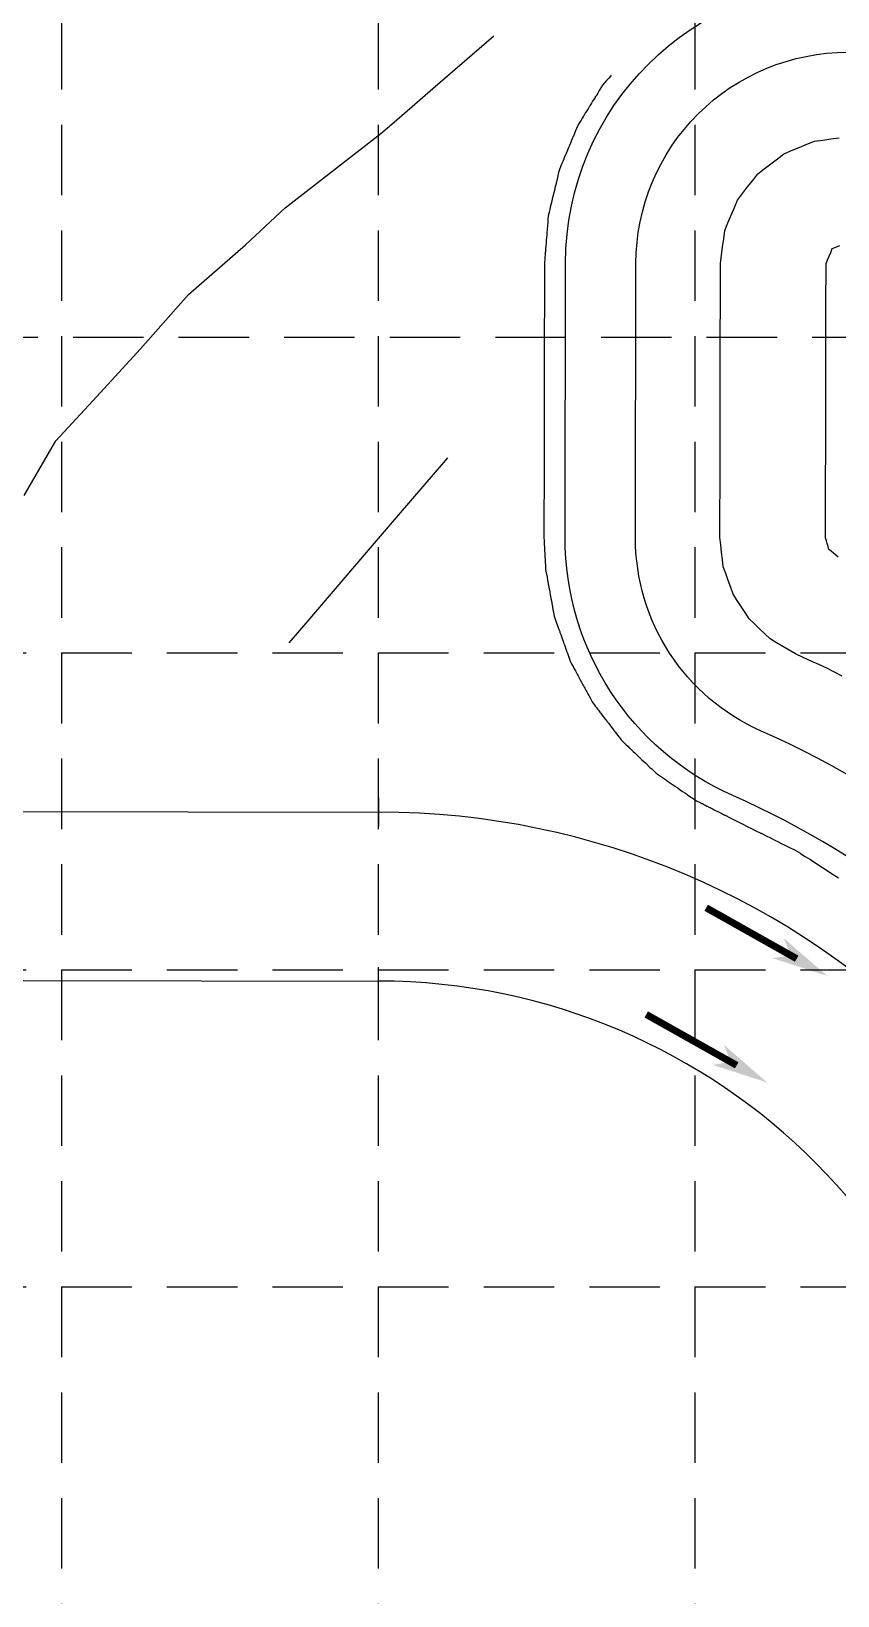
# Model space of a CAD drawing. Extents: x 626 to 3511, y 2890 to 4695.
# Drawn here: x 1974.4 to 2089, y 4333.6 to 4555.7 of the extents above; entities that cross this region are included whole.
import ezdxf

# ---------------------------------------------------------------- set-up
doc = ezdxf.new("R2010")
doc.units = 0
doc.header["$LTSCALE"] = 100
doc.header["$MEASUREMENT"] = 0
doc.linetypes.add('HIDDEN', pattern=[0.375, 0.25, -0.125])
doc.layers.get('0').update_dxf_attribs({"linetype": 'CONTINUOUS'})
for name, color, linetype in [('DG-PIDX_CONTOURS', 5, 'CONTINUOUS'), ('DG-XCONTOURS', 9, 'CONTINUOUS'), ('GRID', 254, 'HIDDEN'), ('PDG-ARROWS', 250, 'CONTINUOUS'), ('PSWDGC-PAVING', 3, 'CONTINUOUS'), ('PSWDGC-POND', 2, 'CONTINUOUS')]:
    doc.layers.add(name, color=color, linetype=linetype)
doc.layers.get('0').freeze()

# ---------------------------------------------------------------- blocks, each defined once
blk = doc.blocks.new('A$C11115995')
at = {"const_width": 1}
blk.add_lwpolyline([(1.632826637905055, 19.74517807549864), (1.632826637905055, 4.995999534460225)], dxfattribs=at)
blk.add_solid([(1.632826637905055, 1.931212409544969e-06), (2.478055648680311e-06, 7.999982769988947), (3.246304664428862, 7.999982769988947), (1.632826637905055, 6.00000193121241)])

msp = doc.modelspace()

# ---------------------------------------------------------------- linework, layer by layer
at = {"layer": 'DG-PIDX_CONTOURS', "color": 43}
for points, elevation in [([(2056.818845844549, 4549.515957101412), (2056.788763949201, 4549.480868215535), (2056.745055015332, 4549.429884134427), (2056.456858186621, 4549.093675639528), (2056.16866135791, 4548.757467144629), (2055.880464529199, 4548.421258649731), (2055.592267700489, 4548.085050154832), (2055.359549058968, 4547.706985196577), (2055.126830417447, 4547.328920238323), (2054.894111775927, 4546.950855280069), (2054.661393134406, 4546.572790321814), (2054.626786183831, 4546.516552189683), (2054.592179233257, 4546.460314057553), (2054.557572282682, 4546.404075925421), (2054.522965332108, 4546.347837793291), (2054.351976104662, 4546.06997122006), (2054.180986877216, 4545.792104646831), (2054.00999764977, 4545.514238073602), (2053.839008422324, 4545.236371500371), (2053.80440147175, 4545.180133368241), (2053.769794521175, 4545.123895236109), (2053.735187570601, 4545.067657103978), (2053.700580620026, 4545.011418971848), (2053.52959139258, 4544.733552398618), (2053.358602165134, 4544.455685825388), (2053.187612937689, 4544.177819252158), (2053.016623710243, 4543.899952678928), (2052.982016759668, 4543.843714546798), (2052.947409809094, 4543.787476414667), (2052.912802858519, 4543.731238282537), (2052.878195907945, 4543.675000150405), (2052.707206680499, 4543.397133577175), (2052.536217453053, 4543.119267003945), (2052.365228225607, 4542.841400430715), (2052.194238998161, 4542.563533857485), (2052.159632047586, 4542.507295725354), (2052.125025097012, 4542.451057593224), (2052.090418146438, 4542.394819461093), (2052.055811195863, 4542.338581328961), (2051.882220163187, 4541.921588742559), (2051.70862913051, 4541.504596156155), (2051.535038097834, 4541.087603569753), (2051.361447065157, 4540.67061098335), (2051.339035589001, 4540.616788522354), (2051.316624112843, 4540.562966061358), (2051.294212636686, 4540.509143600361), (2051.271801160529, 4540.455321139365), (2051.143413179635, 4540.146989950215), (2051.015025198741, 4539.838658761066), (2050.886637217846, 4539.530327571917), (2050.758249236952, 4539.221996382767), (2050.735837760795, 4539.168173921771), (2050.713426284638, 4539.114351460775), (2050.691014808482, 4539.060528999778), (2050.668603332324, 4539.006706538782), (2050.540215351431, 4538.698375349633), (2050.411827370536, 4538.390044160484), (2050.283439389642, 4538.081712971334), (2050.155051408748, 4537.773381782185), (2050.132639932591, 4537.719559321188), (2050.110228456434, 4537.665736860192), (2050.087816980276, 4537.611914399195), (2050.06540550412, 4537.558091938199), (2049.937017523225, 4537.24976074905), (2049.808629542331, 4536.941429559901), (2049.680241561437, 4536.633098370752), (2049.551853580543, 4536.324767181603), (2049.529442104386, 4536.270944720606), (2049.507030628229, 4536.21712225961), (2049.484619152071, 4536.163299798613), (2049.462207675915, 4536.109477337617), (2049.353522852318, 4535.660459409634), (2049.244838028721, 4535.211441481651), (2049.136153205125, 4534.76242355367), (2049.027468381529, 4534.313405625687), (2049.016176902046, 4534.266755993771), (2049.004885422562, 4534.220106361854), (2048.993593943079, 4534.173456729938), (2048.982302463596, 4534.126807098022), (2048.901304390105, 4533.792171559793), (2048.820306316613, 4533.457536021564), (2048.739308243121, 4533.122900483336), (2048.65831016963, 4532.788264945107), (2048.647018690147, 4532.741615313191), (2048.635727210663, 4532.694965681274), (2048.62443573118, 4532.648316049358), (2048.613144251697, 4532.601666417442), (2048.532146178206, 4532.267030879213), (2048.451148104715, 4531.932395340984), (2048.370150031224, 4531.597759802756), (2048.289151957732, 4531.263124264527), (2048.277860478249, 4531.216474632611), (2048.266568998765, 4531.169825000694), (2048.255277519282, 4531.123175368778), (2048.243986039799, 4531.076525736862), (2048.162987966307, 4530.741890198633), (2048.081989892816, 4530.407254660404), (2048.000991819325, 4530.072619122176), (2047.919993745833, 4529.737983583947), (2047.90870226635, 4529.691333952031), (2047.897410786867, 4529.644684320114), (2047.886119307384, 4529.598034688198), (2047.8748278279, 4529.551385056282), (2047.836662326184, 4529.077998882371), (2047.798496824468, 4528.604612708459), (2047.760331322751, 4528.131226534548), (2047.722165821035, 4527.657840360636), (2047.719349928667, 4527.622892977376), (2047.716534036299, 4527.587945594116), (2047.71371814393, 4527.552998210856), (2047.710902251562, 4527.518050827595), (2047.682210970118, 4527.161970027013), (2047.653519688674, 4526.805889226431), (2047.62482840723, 4526.449808425848), (2047.596137125786, 4526.093727625266), (2047.593321233418, 4526.058780242006), (2047.590505341049, 4526.023832858746), (2047.587689448681, 4525.988885475485), (2047.584873556313, 4525.953938092225), (2047.556182274869, 4525.597857291643), (2047.527490993425, 4525.241776491061), (2047.498799711981, 4524.885695690478), (2047.470108430536, 4524.529614889896), (2047.467292538168, 4524.494667506636), (2047.4644766458, 4524.459720123376), (2047.461660753431, 4524.424772740115), (2047.458844861063, 4524.389825356855), (2047.430153579619, 4524.033744556273), (2047.401462298175, 4523.67766375569), (2047.372771016731, 4523.321582955109), (2047.344079735287, 4522.965502154527), (2047.341263842918, 4522.930554771267), (2047.33844795055, 4522.895607388006), (2047.335632058182, 4522.860660004746), (2047.332816165813, 4522.825712621486), (2047.331498141275, 4522.107454152461), (2047.330180116737, 4521.389195683437), (2047.328862092198, 4520.670937214412), (2047.32754406766, 4519.952678745388), (2047.327488406562, 4519.922780536675), (2047.327432745465, 4519.89288232796), (2047.327377084368, 4519.862984119247), (2047.327321423271, 4519.833085910534), (2047.325984251108, 4519.114827477156), (2047.324647078946, 4518.396569043778), (2047.323309906783, 4517.678310610401), (2047.32197273462, 4516.960052177023), (2047.321917073523, 4516.93015396831), (2047.321861412426, 4516.900255759596), (2047.321805751329, 4516.870357550883), (2047.321750090232, 4516.840459342169), (2047.320412918069, 4516.122200908791), (2047.319075745907, 4515.403942475414), (2047.317738573744, 4514.685684042037), (2047.316401401581, 4513.967425608659), (2047.316345740484, 4513.937527399946), (2047.316290079387, 4513.907629191232), (2047.31623441829, 4513.877730982518), (2047.316178757193, 4513.847832773805), (2047.31484158503, 4513.129574340427), (2047.313504412867, 4512.411315907049), (2047.312167240705, 4511.693057473673), (2047.310830068542, 4510.974799040295), (2047.310774407445, 4510.944900831581), (2047.310718746348, 4510.915002622867), (2047.310663085251, 4510.885104414154), (2047.310607424153, 4510.85520620544), (2047.309418380406, 4510.209373966545), (2047.308229336658, 4509.56354172765), (2047.30704029291, 4508.917709488755), (2047.305851249163, 4508.27187724986), (2047.305312609204, 4507.980211080532), (2047.304773969244, 4507.688544911205), (2047.304235329285, 4507.396878741877), (2047.303696689326, 4507.105212572549), (2047.303663514412, 4507.087248810721), (2047.303630339499, 4507.069285048892), (2047.303597164585, 4507.051321287063), (2047.303563989672, 4507.033357525234), (2047.301852104323, 4506.11382291119), (2047.300140218975, 4505.194288297145), (2047.298428333626, 4504.2747536831), (2047.296716448278, 4503.355219069056), (2047.296683005382, 4503.337255307726), (2047.296649562487, 4503.319291546397), (2047.296616119592, 4503.301327785067), (2047.296582676697, 4503.283364023737), (2047.294870791348, 4502.363829409693), (2047.293158905999, 4501.444294795649), (2047.291447020651, 4500.524760181604), (2047.289735135302, 4499.60522556756), (2047.289701692407, 4499.587261806229), (2047.289668249512, 4499.5692980449), (2047.289634806617, 4499.55133428357), (2047.289601363721, 4499.53337052224), (2047.287889478373, 4498.613835908196), (2047.286177593024, 4497.694301294152), (2047.284465707676, 4496.774766680107), (2047.282753822327, 4495.855232066063), (2047.28272594024, 4495.840135613488), (2047.282698058153, 4495.825039160914), (2047.282670176066, 4495.809942708339), (2047.282642293979, 4495.794846255764), (2047.281203202577, 4495.061786204259), (2047.279764111175, 4494.328726152755), (2047.278325019773, 4493.59566610125), (2047.276885928371, 4492.862606049744), (2047.276784890704, 4492.807717049889), (2047.276683853037, 4492.752828050034), (2047.276582815369, 4492.697939050177), (2047.276481777702, 4492.643050050322), (2047.275191130548, 4491.949782405941), (2047.273900483394, 4491.25651476156), (2047.27260983624, 4490.563247117178), (2047.271319189086, 4489.869979472797), (2047.271217002969, 4489.81509047508), (2047.271114816852, 4489.760201477363), (2047.271012630735, 4489.705312479646), (2047.270910444618, 4489.650423481929), (2047.269619797464, 4488.957155837547), (2047.26832915031, 4488.263888193166), (2047.267038503156, 4487.570620548785), (2047.265747856002, 4486.877352904404), (2047.265645669885, 4486.822463906687), (2047.265543483768, 4486.767574908969), (2047.265441297651, 4486.712685911252), (2047.265339111534, 4486.657796913535), (2047.26404846438, 4485.964529269154), (2047.262757817226, 4485.271261624773), (2047.261467170072, 4484.577993980392), (2047.260176522918, 4483.88472633601), (2047.261500690229, 4483.859109652855), (2047.26282485754, 4483.833492969701), (2047.264149024851, 4483.807876286546), (2047.265473192162, 4483.782259603391), (2047.281816929542, 4483.467677431863), (2047.298160666922, 4483.153095260335), (2047.314504404302, 4482.838513088807), (2047.330848141683, 4482.523930917279), (2047.332642459222, 4482.489394122237), (2047.334436776762, 4482.454857327195), (2047.336231094302, 4482.420320532154), (2047.338025411842, 4482.385783737112), (2047.35045946853, 4482.145547841086), (2047.362893525218, 4481.90531194506), (2047.375327581906, 4481.665076049034), (2047.387761638594, 4481.424840153008), (2047.389166564185, 4481.397695869635), (2047.390571489776, 4481.370551586261), (2047.391976415367, 4481.343407302887), (2047.393381340958, 4481.316263019515), (2047.405815397646, 4481.076027123489), (2047.418249454334, 4480.835791227462), (2047.430683511022, 4480.595555331437), (2047.44311756771, 4480.355319435411), (2047.444522493302, 4480.328175152038), (2047.445927418893, 4480.301030868664), (2047.447332344483, 4480.273886585291), (2047.448737270075, 4480.246742301918), (2047.461171326762, 4480.006506405892), (2047.473605383451, 4479.766270509866), (2047.486039440138, 4479.52603461384), (2047.498473496827, 4479.285798717814), (2047.507960530535, 4479.234752613048), (2047.517447564244, 4479.183706508282), (2047.526934597953, 4479.132660403517), (2047.536421631662, 4479.081614298751), (2047.617545194077, 4478.645119394951), (2047.698668756492, 4478.20862449115), (2047.779792318907, 4477.772129587349), (2047.860915881323, 4477.335634683549), (2047.87324274234, 4477.269308552721), (2047.885569603358, 4477.202982421893), (2047.897896464375, 4477.136656291064), (2047.910223325393, 4477.070330160236), (2047.972176110262, 4476.737113717283), (2048.034128895131, 4476.403897274331), (2048.09608168, 4476.070680831379), (2048.158034464869, 4475.737464388426), (2048.167789791026, 4475.684994832963), (2048.177545117182, 4475.6325252775), (2048.187300443339, 4475.580055722036), (2048.197055769496, 4475.527586166573), (2048.259008554365, 4475.194369723621), (2048.320961339234, 4474.861153280668), (2048.382914124103, 4474.527936837715), (2048.444866908972, 4474.194720394763), (2048.454622235129, 4474.1422508393), (2048.464377561286, 4474.089781283837), (2048.474132887442, 4474.037311728373), (2048.483888213599, 4473.98484217291), (2048.545840998468, 4473.651625729957), (2048.607793783337, 4473.318409287005), (2048.669746568206, 4472.985192844053), (2048.731699353075, 4472.6519764011), (2048.755863699545, 4472.583846114546), (2048.780028046013, 4472.515715827992), (2048.804192392482, 4472.447585541438), (2048.828356738951, 4472.379455254883), (2048.96715526696, 4471.98833234205), (2049.10595379497, 4471.597209429216), (2049.244752322979, 4471.206086516382), (2049.383550850988, 4470.814963603549), (2049.422440069241, 4470.705376963554), (2049.461329287493, 4470.595790323559), (2049.500218505746, 4470.486203683564), (2049.539107723998, 4470.376617043569), (2049.638970091273, 4470.095120004868), (2049.738832458549, 4469.813622966169), (2049.838694825824, 4469.532125927468), (2049.938557193099, 4469.250628888767), (2049.969854673845, 4469.162405983689), (2050.001152154593, 4469.07418307861), (2050.03244963534, 4468.985960173532), (2050.063747116086, 4468.897737268454), (2050.163609483361, 4468.616240229754), (2050.263471850637, 4468.334743191053), (2050.363334217912, 4468.053246152353), (2050.463196585187, 4467.771749113654), (2050.494494065933, 4467.683526208575), (2050.52579154668, 4467.595303303497), (2050.557089027427, 4467.507080398419), (2050.588386508174, 4467.418857493341), (2050.688248875449, 4467.137360454641), (2050.788111242724, 4466.85586341594), (2050.887973609999, 4466.574366377239), (2050.987835977275, 4466.292869338539), (2051.052415514393, 4466.174060704482), (2051.116995051512, 4466.055252070426), (2051.181574588631, 4465.93644343637), (2051.24615412575, 4465.817634802313), (2051.406661695192, 4465.522344901952), (2051.567169264635, 4465.227055001591), (2051.727676834077, 4464.93176510123), (2051.88818440352, 4464.636475200869), (2051.998334272891, 4464.433923153067), (2052.108484142263, 4464.231371105265), (2052.218634011635, 4464.028819057463), (2052.328783881007, 4463.826267009661), (2052.424501642121, 4463.650214120834), (2052.520219403234, 4463.474161232007), (2052.615937164348, 4463.29810834318), (2052.711654925461, 4463.122055454352), (2052.803319158613, 4462.953458186084), (2052.894983391765, 4462.784860917815), (2052.986647624916, 4462.616263649546), (2053.078311858068, 4462.447666381278), (2053.174029619182, 4462.271613492451), (2053.269747380295, 4462.095560603624), (2053.365465141409, 4461.919507714797), (2053.461182902522, 4461.74345482597), (2053.552847135674, 4461.574857557702), (2053.644511368826, 4461.406260289434), (2053.736175601977, 4461.237663021165), (2053.827839835129, 4461.069065752897), (2053.923557596243, 4460.89301286407), (2054.019275357356, 4460.716959975241), (2054.11499311847, 4460.540907086414), (2054.210710879583, 4460.364854197587), (2054.378108136983, 4460.146958957791), (2054.545505394384, 4459.929063717995), (2054.712902651784, 4459.711168478198), (2054.880299909184, 4459.493273238401), (2054.991027192043, 4459.349143351059), (2055.101754474902, 4459.205013463717), (2055.212481757761, 4459.060883576374), (2055.323209040619, 4458.916753689032), (2055.554678826865, 4458.615457447009), (2055.78614861311, 4458.314161204986), (2056.017618399355, 4458.012864962963), (2056.249088185601, 4457.711568720941), (2056.289178239379, 4457.659383425753), (2056.329268293158, 4457.607198130564), (2056.369358346937, 4457.555012835375), (2056.409448400715, 4457.502827540187), (2056.608348520861, 4457.24391889566), (2056.807248641007, 4456.985010251132), (2057.006148761153, 4456.726101606604), (2057.205048881299, 4456.467192962075), (2057.245138935078, 4456.415007666888), (2057.285228988856, 4456.362822371699), (2057.325319042635, 4456.31063707651), (2057.365409096413, 4456.258451781322), (2057.564309216559, 4455.999543136793), (2057.763209336706, 4455.740634492266), (2057.962109456852, 4455.481725847738), (2058.161009576997, 4455.222817203209), (2058.201099630776, 4455.170631908021), (2058.241189684554, 4455.118446612832), (2058.281279738333, 4455.066261317644), (2058.321369792111, 4455.014076022456), (2058.600282609002, 4454.749685666692), (2058.879195425891, 4454.485295310929), (2059.158108242782, 4454.220904955167), (2059.437021059672, 4453.956514599403), (2059.488815941819, 4453.907416578486), (2059.540610823967, 4453.858318557569), (2059.592405706114, 4453.809220536652), (2059.644200588262, 4453.760122515735), (2059.927535833584, 4453.491539998997), (2060.210871078907, 4453.222957482258), (2060.494206324229, 4452.954374965519), (2060.777541569551, 4452.68579244878), (2060.81832556985, 4452.647133650939), (2060.859109570149, 4452.608474853098), (2060.899893570448, 4452.569816055257), (2060.940677570747, 4452.531157257416), (2061.184607192787, 4452.299938498178), (2061.428536814827, 4452.068719738938), (2061.672466436867, 4451.837500979699), (2061.916396058907, 4451.60628222046), (2061.957180059206, 4451.567623422619), (2061.997964059504, 4451.528964624778), (2062.038748059803, 4451.490305826937), (2062.079532060102, 4451.451647029096), (2062.323461682142, 4451.220428269858), (2062.567391304182, 4450.989209510619), (2062.811320926222, 4450.757990751379), (2063.055250548262, 4450.52677199214), (2063.096034548561, 4450.488113194299), (2063.13681854886, 4450.449454396457), (2063.177602549158, 4450.410795598616), (2063.218386549457, 4450.372136800775), (2063.264715999394, 4450.340333980155), (2063.311045449332, 4450.308531159535), (2063.357374899269, 4450.276728338916), (2063.403704349206, 4450.244925518296), (2063.680801375729, 4450.0547124456), (2063.957898402253, 4449.864499372903), (2064.234995428777, 4449.674286300207), (2064.5120924553, 4449.484073227512), (2064.558421905238, 4449.452270406891), (2064.604751355175, 4449.420467586271), (2064.651080805112, 4449.388664765651), (2064.697410255049, 4449.356861945031), (2064.974507281573, 4449.166648872335), (2065.251604308096, 4448.976435799639), (2065.52870133462, 4448.786222726943), (2065.805798361143, 4448.596009654248), (2065.852127811081, 4448.564206833627), (2065.898457261018, 4448.532404013007), (2065.944786710955, 4448.500601192388), (2065.991116160892, 4448.468798371768), (2066.312980978888, 4448.2478473783), (2066.634845796883, 4448.026896384832), (2066.956710614879, 4447.805945391365), (2067.278575432875, 4447.584994397897), (2067.493151978205, 4447.437693735586), (2067.707728523535, 4447.290393073274), (2067.922305068866, 4447.143092410963), (2068.136881614196, 4446.995791748651), (2068.29798432204, 4446.88519934663), (2068.459087029883, 4446.774606944608), (2068.620189737726, 4446.664014542587), (2068.78129244557, 4446.553422140566), (2068.948357157657, 4446.468672321114), (2069.115421869743, 4446.383922501662), (2069.28248658183, 4446.299172682209), (2069.449551293917, 4446.214422862757), (2069.521258742934, 4446.17804657909), (2069.592966191951, 4446.141670295423), (2069.664673640968, 4446.105294011755), (2069.736381089985, 4446.068917728088), (2069.903445802072, 4445.984167908637), (2070.070510514159, 4445.899418089184), (2070.237575226245, 4445.814668269732), (2070.404639938332, 4445.729918450279), (2070.476347387349, 4445.693542166612), (2070.548054836366, 4445.657165882945), (2070.619762285383, 4445.620789599277), (2070.6914697344, 4445.584413315611), (2070.858534446487, 4445.499663496159), (2071.025599158574, 4445.414913676706), (2071.19266387066, 4445.330163857254), (2071.359728582747, 4445.245414037801), (2071.447984188021, 4445.200654769403), (2071.536239793294, 4445.155895501004), (2071.624495398567, 4445.111136232606), (2071.712751003841, 4445.066376964208), (2071.979290395243, 4444.931200188505), (2072.245829786645, 4444.796023412804), (2072.512369178046, 4444.660846637103), (2072.778908569449, 4444.5256698614), (2072.806243550786, 4444.511806789898), (2072.833578532123, 4444.497943718397), (2072.86091351346, 4444.484080646895), (2072.888248494798, 4444.470217575393), (2072.935334170123, 4444.446653590427), (2072.982419845447, 4444.42308960546), (2073.029505520772, 4444.399525620493), (2073.076591196097, 4444.375961635527), (2073.640287449424, 4444.093954659961), (2074.203983702751, 4443.811947684395), (2074.767679956078, 4443.529940708828), (2075.331376209405, 4443.247933733262), (2075.378786158009, 4443.224215398895), (2075.426196106614, 4443.200497064528), (2075.47360605522, 4443.176778730161), (2075.521016003824, 4443.153060395794), (2076.139479241656, 4442.843641973618), (2076.757942479489, 4442.534223551442), (2077.376405717321, 4442.224805129264), (2077.994868955153, 4441.915386707088), (2078.04691478461, 4441.889348072216), (2078.098960614067, 4441.863309437345), (2078.151006443523, 4441.837270802474), (2078.20305227298, 4441.811232167603), (2078.821515510812, 4441.501813745426), (2079.439978748644, 4441.192395323249), (2080.058441986476, 4440.882976901072), (2080.676905224308, 4440.573558478895), (2080.728951053765, 4440.547519844024), (2080.780996883222, 4440.521481209153), (2080.833042712678, 4440.495442574282), (2080.885088542135, 4440.46940393941), (2081.503551779967, 4440.159985517234), (2082.122015017799, 4439.850567095056), (2082.740478255631, 4439.54114867288), (2083.358941493464, 4439.231730250704), (2083.448880272949, 4439.173836132594), (2083.538819052435, 4439.115942014485), (2083.62875783192, 4439.058047896375), (2083.718696611405, 4439.000153778265), (2084.371591175025, 4438.579881731039), (2085.024485738645, 4438.159609683813), (2085.677380302265, 4437.739337636587), (2086.330274865885, 4437.319065589361), (2086.835992928523, 4436.993605908232), (2087.34171099116, 4436.668146227104), (2087.847429053798, 4436.342686545975), (2088.353147116435, 4436.017226864846), (2088.604664617393, 4435.855340157957), (2088.85618211835, 4435.693453451069), (2089.107699619308, 4435.531566744182)], 1140), ([(2089.61710806848, 4464.188839203744), (2088.524083607632, 4464.738327038688), (2087.431059146785, 4465.287814873633), (2086.320350932825, 4465.800617555495), (2085.209642718865, 4466.313420237358), (2084.098934504905, 4466.826222919221), (2082.988226290945, 4467.339025601083), (2082.092787855061, 4467.865561590937), (2081.197349419178, 4468.392097580793), (2080.301910983295, 4468.918633570649), (2079.406472547412, 4469.445169560504), (2078.65562396215, 4470.162997216059), (2077.904775376888, 4470.880824871614), (2077.153926791626, 4471.598652527169), (2076.403078206364, 4472.316480182725), (2075.836829509839, 4473.187349033215), (2075.270580813314, 4474.058217883705), (2074.704332116789, 4474.929086734195), (2074.138083420264, 4475.799955584685), (2073.786607982149, 4476.777460140926), (2073.435132544033, 4477.754964697167), (2073.083657105918, 4478.732469253408), (2072.732181667802, 4479.709973809649), (2072.614208357842, 4480.7420263474), (2072.496235047881, 4481.774078885152), (2072.37826173792, 4482.806131422903), (2072.260288427959, 4483.838183960655), (2072.262553925341, 4485.055089790432), (2072.264819422722, 4486.271995620211), (2072.267084920104, 4487.488901449989), (2072.269350417486, 4488.705807279768), (2072.271615914868, 4489.922713109547), (2072.273881412249, 4491.139618939324), (2072.276146909631, 4492.356524769102), (2072.278412407013, 4493.573430598881), (2072.280677904395, 4494.790336428659), (2072.282943401777, 4496.007242258437), (2072.285208899158, 4497.224148088215), (2072.28747439654, 4498.441053917993), (2072.289739893921, 4499.657959747772), (2072.292005391303, 4500.874865577551), (2072.294270888685, 4502.091771407329), (2072.296536386067, 4503.308677237107), (2072.298801883449, 4504.525583066886), (2072.30106738083, 4505.742488896663), (2072.303332878212, 4506.959394726442), (2072.305598375593, 4508.176300556221), (2072.307863872975, 4509.393206385999), (2072.310129370357, 4510.610112215777), (2072.312394867738, 4511.827018045555), (2072.31466036512, 4513.043923875333), (2072.316925862502, 4514.260829705112), (2072.319191359884, 4515.47773553489), (2072.321456857266, 4516.694641364667), (2072.323722354648, 4517.911547194446), (2072.325987852028, 4519.128453023279), (2072.328253349408, 4520.345358852112), (2072.330518846788, 4521.562264680943), (2072.332784344168, 4522.779170509776), (2072.488286136137, 4523.943568735464), (2072.643787928105, 4525.107966961154), (2072.799289720074, 4526.272365186843), (2072.954791512043, 4527.436763412531), (2073.406363145832, 4528.5212389055), (2073.85793477962, 4529.605714398469), (2074.30950641341, 4530.690189891438), (2074.761078047198, 4531.774665384407), (2075.477945662221, 4532.70531293199), (2076.194813277245, 4533.635960479574), (2076.911680892269, 4534.566608027158), (2077.628548507292, 4535.497255574741), (2078.561858760266, 4536.210653084539), (2079.49516901324, 4536.924050594337), (2080.428479266214, 4537.637448104135), (2081.361789519188, 4538.350845613933), (2082.447938858741, 4538.798376224599), (2083.534088198293, 4539.245906835264), (2084.620237537845, 4539.693437445929), (2085.706386877398, 4540.140968056595), (2086.871356020984, 4540.29213329659), (2088.036325164571, 4540.443298536585), (2089.201294308158, 4540.59446377658)], 1135), ([(2089.048252032561, 4481.060398986152), (2088.722481313698, 4481.337633033098), (2088.396710594835, 4481.614867080043), (2088.070939875972, 4481.892101126988), (2087.745169157109, 4482.169335173933), (2087.62394247639, 4482.579566057528), (2087.502715795672, 4482.989796941122), (2087.381489114953, 4483.400027824717), (2087.260262434234, 4483.810258708311), (2087.262527931544, 4485.0271645382), (2087.264793428854, 4486.244070368089), (2087.267058926163, 4487.460976197977), (2087.269324423473, 4488.677882027866), (2087.271589920855, 4489.894787857644), (2087.273855418237, 4491.111693687422), (2087.276120915619, 4492.328599517201), (2087.278386413001, 4493.54550534698), (2087.280651910382, 4494.762411176758), (2087.282917407764, 4495.979317006536), (2087.285182905146, 4497.196222836314), (2087.287448402527, 4498.413128666092), (2087.289713899909, 4499.630034495871), (2087.291979397291, 4500.846940325649), (2087.294244894672, 4502.063846155426), (2087.296510392054, 4503.280751985205), (2087.298775889436, 4504.497657814984), (2087.301041386818, 4505.714563644761), (2087.303306884199, 4506.931469474539), (2087.305572381581, 4508.148375304318), (2087.307837878962, 4509.365281134096), (2087.310103376344, 4510.582186963874), (2087.312368873726, 4511.799092793652), (2087.314634371108, 4513.01599862343), (2087.31689986849, 4514.232904453209), (2087.319165365871, 4515.449810282988), (2087.321430863253, 4516.666716112766), (2087.323696360635, 4517.883621942544), (2087.325961858016, 4519.100527772165), (2087.328227355398, 4520.317433601786), (2087.330492852779, 4521.534339431406), (2087.33275835016, 4522.751245261026), (2087.553415190291, 4523.281165472066), (2087.774072030421, 4523.811085683107), (2087.994728870551, 4524.341005894148), (2088.215385710681, 4524.870926105188), (2088.746123833367, 4525.089608331931), (2089.276861956052, 4525.308290558674)], 1130)]:
    msp.add_lwpolyline(points, dxfattribs=dict(at, elevation=elevation))
at = {"layer": 'DG-XCONTOURS', "color": 43}
for p, q in [((2031.499625829604, 4547.585225845716, 1144), (2040.167816344567, 4555.105111018841, 1144)), ((2025.972549048596, 4542.833034797582, 1144), (2031.499625829604, 4547.585225845716, 1144)), ((2024.07114926215, 4541.22375138481, 1144), (2025.972549048596, 4542.833034797582, 1144)), ((2010.520668762507, 4530.657324192812, 1144), (2024.07114926215, 4541.22375138481, 1144)), ((2004.877730949529, 4525.424423714169, 1144), (2010.520668762507, 4530.657324192812, 1144)), ((1996.751202314057, 4518.352594671374, 1144), (2004.877730949529, 4525.424423714169, 1144)), ((1989.932857640519, 4510.639254054372, 1144), (1996.751202314057, 4518.352594671374, 1144)), ((1983.744885313298, 4503.856032837058, 1144), (1989.932857640519, 4510.639254054372, 1144)), ((1977.912326576333, 4497.595403837304, 1144), (1983.744885313298, 4503.856032837058, 1144)), ((1973.433491393913, 4489.828818014837, 1144), (1977.912326576333, 4497.595403837304, 1144)), ((2026.609712815753, 4487.033199752615, 1143), (2033.590128458225, 4495.154550760004, 1143)), ((2022.338801672148, 4482.048951984564, 1143), (2026.609712815753, 4487.033199752615, 1143)), ((2013.485256229568, 4471.685672662635, 1143), (2022.338801672148, 4482.048951984564, 1143)), ((2011.090109352955, 4468.88783924068, 1143), (2013.485256229568, 4471.685672662635, 1143))]:
    msp.add_line(p, q, dxfattribs=at)
at = {"layer": 'GRID', "color": 252, "linetype": 'HIDDEN', "ltscale": 0.4}
for p, q in [((1978.712644294983, 4647.460300830013), (1978.712644294983, 3072.261551895299)), ((2023.712644294989, 4647.460300830013), (2023.712644294989, 3072.261551895299)), ((2068.712644294996, 4647.460300830013), (2068.712644294996, 3072.261551895299)), ((675.3695458485948, 4512.312430468793), (3465.369545848694, 4512.312430468793)), ((673.7126442949383, 4467.46030083), (3463.712644295038, 4467.46030083)), ((673.7126442949383, 4422.460300830001), (3463.712644295038, 4422.460300830001)), ((673.7126442949383, 4377.460300830002), (3463.712644295038, 4377.460300830002))]:
    msp.add_line(p, q, dxfattribs=at)
at = {"layer": 'PSWDGC-PAVING', "color": 7}
for p, q in [((1497.929504109034, 4445.84839428381), (2023.808482095789, 4444.869372391915)), ((2023.791489899981, 4442.869444576897), (2023.825474291597, 4446.869300206933)), ((2023.746809496939, 4418.869486167317), (2023.780793888555, 4422.869341797353))]:
    msp.add_line(p, q, dxfattribs=at)
msp.add_lwpolyline([(1443.884917284436, 4421.948966781073), (2023.763801692747, 4420.869413982335)], dxfattribs=at)
for radius in [112.0000000000003, 88.00000000000026]:
    msp.add_arc((2023.599973548261, 4332.86956648054), radius, 359.9138888888887, 89.89333333333323, dxfattribs=at)
at = {"layer": 'PSWDGC-POND', "color": 43}
for points in [[(2293.770411379898, 4311.54477813087, 0.173213749463684), (2226.50320795111, 4311.645875594576), (2214.026006166626, 4307.210864909706, -0.4797958291714907), (2147.657116395234, 4348.19357733429, 0.2638832321720163), (2074.100188462568, 4447.214344645565, -0.2975337941830909), (2050.260326552512, 4483.879140996775), (2050.332822468727, 4522.820127549679, -0.4142135623730917), (2090.407220489763, 4562.745590893909), (2556.397637783648, 4561.878062738114, -0.6415400509113476), (2586.587522861945, 4495.723419807058), (2549.706176829503, 4453.046978050545, 0.1796930245323781), (2537.536673819762, 4420.428733832301), (2537.438121750253, 4354.855158939012, -0.5186487555848776), (2470.550609137844, 4307.868536997064), (2461.006205263045, 4311.293435519004, 0.1732137494636959), (2393.739001834251, 4311.394532982709), (2360.553704532796, 4299.5988474873, -0.1732137494636896), (2326.9201028184, 4299.649396219153)], [(2297.147925196258, 4320.957131737716, 0.1732137494636921), (2223.154001424587, 4321.068338947793), (2210.676799640108, 4316.633328262924, -0.4797958291715001), (2157.581687822992, 4349.419498202589, 0.2638832321720213), (2078.140205655712, 4456.361926898768, -0.2975337941830799), (2060.26030922317, 4483.860524162174), (2060.332805139385, 4522.801510715077, -0.4142135623731033), (2090.388603655163, 4552.745608223251), (2556.379020949048, 4551.878080067456, -0.6415400509113492), (2579.02143475777, 4502.262097869165), (2542.140088725327, 4459.58565611265, 0.1796930245323716), (2527.536685113639, 4420.443763050758), (2527.43813304413, 4354.870188157468, -0.5186487555849219), (2473.928122954197, 4317.280890603913), (2464.383719079418, 4320.705789125845, 0.1732137494637268), (2390.389795307733, 4320.816996335927), (2357.204498006276, 4309.021310840517, -0.1732137494636888), (2330.297616634759, 4309.061749826)]]:
    msp.add_lwpolyline(points, format="xyb", close=True, dxfattribs=at)

# ---------------------------------------------------------------- block references
at = {"layer": 'PDG-ARROWS', "xscale": -1, "rotation": 60.63899649864366}
for p in [(2088.318435998088, 4423.021728485319), (2079.800060497361, 4407.881153113772)]:
    msp.add_blockref('A$C11115995', p, dxfattribs=at)

doc.saveas('drawing.dxf')
